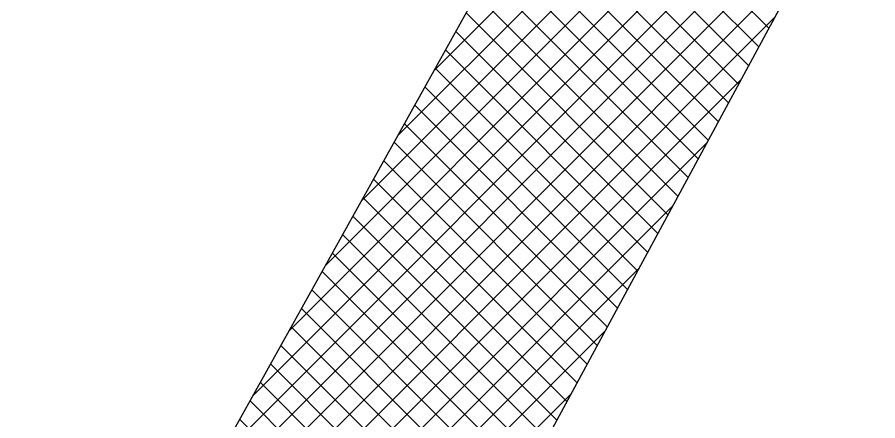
# Model space of a CAD drawing. Header units: metres. Extents: x 267365 to 277461, y 2088854 to 2108025.
# Drawn here: x 270895.9 to 271030.3, y 2092097.8 to 2092160.8 of the extents above; entities that cross this region are included whole.
import ezdxf

# ---------------------------------------------------------------- set-up
doc = ezdxf.new("R2010")
doc.units = ezdxf.units.M
doc.layers.add('HARBOUR', color=1, linetype='Continuous')

msp = doc.modelspace()

# ---------------------------------------------------------------- linework, layer by layer
at = {"layer": 'HARBOUR'}
for p, q in [((271103.31, 2092325.44), (270935.41, 2092015.16)), ((271103.31, 2092325.44), (270935.41, 2092015.16)), ((270895.88, 2092035.62), (271051.8, 2092315.44)), ((270895.88, 2092035.62), (271051.8, 2092315.44))]:
    msp.add_line(p, q, dxfattribs=at)
at = {"layer": 'HARBOUR', "linetype": 'Continuous'}
for p, q in [((270960.95, 2092152.41), (271067.12, 2092258.58)), ((270960.95, 2092152.41), (271067.12, 2092258.58)), ((270955.3, 2092142.26), (271061.83, 2092248.79)), ((270955.3, 2092142.26), (271061.83, 2092248.79)), ((270949.65, 2092132.12), (271056.53, 2092239.01)), ((270949.65, 2092132.12), (271056.53, 2092239.01)), ((270944, 2092121.98), (271051.24, 2092229.22)), ((270944, 2092121.98), (271051.24, 2092229.22)), ((270938.35, 2092111.84), (271045.94, 2092219.43)), ((270938.35, 2092111.84), (271045.94, 2092219.43)), ((270932.7, 2092101.7), (271040.65, 2092209.65)), ((270932.7, 2092101.7), (271040.65, 2092209.65)), ((270927.05, 2092091.56), (271035.35, 2092199.86)), ((270927.05, 2092091.56), (271035.35, 2092199.86)), ((270921.4, 2092081.42), (271030.06, 2092190.08)), ((270921.4, 2092081.42), (271030.06, 2092190.08)), ((271013.28, 2092159.08), (270982.07, 2092190.29)), ((271013.28, 2092159.08), (270982.07, 2092190.29)), ((271011.71, 2092156.16), (270980.46, 2092187.41)), ((271011.71, 2092156.16), (270980.46, 2092187.41)), ((271010.13, 2092153.25), (270978.85, 2092184.53)), ((271010.13, 2092153.25), (270978.85, 2092184.53)), ((271008.55, 2092150.34), (270977.25, 2092181.64)), ((271008.55, 2092150.34), (270977.25, 2092181.64)), ((270915.75, 2092071.28), (271024.76, 2092180.29)), ((270915.75, 2092071.28), (271024.76, 2092180.29)), ((271006.98, 2092147.42), (270975.64, 2092178.76)), ((271006.98, 2092147.42), (270975.64, 2092178.76)), ((271005.4, 2092144.51), (270974.03, 2092175.88)), ((271005.4, 2092144.51), (270974.03, 2092175.88)), ((271003.82, 2092141.59), (270972.43, 2092172.99)), ((271003.82, 2092141.59), (270972.43, 2092172.99)), ((270910.1, 2092061.14), (271019.47, 2092170.51)), ((270910.1, 2092061.14), (271019.47, 2092170.51)), ((271002.25, 2092138.68), (270970.82, 2092170.11)), ((271002.25, 2092138.68), (270970.82, 2092170.11)), ((271000.67, 2092135.77), (270969.21, 2092167.23)), ((271000.67, 2092135.77), (270969.21, 2092167.23)), ((270999.09, 2092132.85), (270967.61, 2092164.34)), ((270999.09, 2092132.85), (270967.61, 2092164.34)), ((270997.52, 2092129.94), (270966, 2092161.46)), ((270997.52, 2092129.94), (270966, 2092161.46)), ((270904.45, 2092051), (271014.17, 2092160.72)), ((270904.45, 2092051), (271014.17, 2092160.72)), ((270995.94, 2092127.03), (270964.39, 2092158.58)), ((270995.94, 2092127.03), (270964.39, 2092158.58)), ((270994.36, 2092124.11), (270962.79, 2092155.69)), ((270994.36, 2092124.11), (270962.79, 2092155.69)), ((270992.79, 2092121.2), (270961.18, 2092152.81)), ((270992.79, 2092121.2), (270961.18, 2092152.81)), ((270898.8, 2092040.86), (271008.88, 2092150.94)), ((270898.8, 2092040.86), (271008.88, 2092150.94)), ((270991.21, 2092118.29), (270959.57, 2092149.93)), ((270991.21, 2092118.29), (270959.57, 2092149.93)), ((270989.63, 2092115.37), (270957.97, 2092147.04)), ((270989.63, 2092115.37), (270957.97, 2092147.04)), ((270988.06, 2092112.46), (270956.36, 2092144.16)), ((270988.06, 2092112.46), (270956.36, 2092144.16)), ((270897.31, 2092034.88), (271003.58, 2092141.15)), ((270897.31, 2092034.88), (271003.58, 2092141.15)), ((270986.48, 2092109.55), (270954.75, 2092141.27)), ((270986.48, 2092109.55), (270954.75, 2092141.27)), ((270984.9, 2092106.63), (270953.15, 2092138.39)), ((270984.9, 2092106.63), (270953.15, 2092138.39)), ((270983.33, 2092103.72), (270951.54, 2092135.51)), ((270983.33, 2092103.72), (270951.54, 2092135.51)), ((270981.75, 2092100.81), (270949.93, 2092132.62)), ((270981.75, 2092100.81), (270949.93, 2092132.62)), ((270900.27, 2092033.35), (270998.29, 2092131.37)), ((270900.27, 2092033.35), (270998.29, 2092131.37)), ((270980.17, 2092097.89), (270948.33, 2092129.74)), ((270980.17, 2092097.89), (270948.33, 2092129.74)), ((270978.6, 2092094.98), (270946.72, 2092126.86)), ((270978.6, 2092094.98), (270946.72, 2092126.86)), ((270977.02, 2092092.06), (270945.11, 2092123.97)), ((270977.02, 2092092.06), (270945.11, 2092123.97)), ((270903.23, 2092031.81), (270992.99, 2092121.58)), ((270903.23, 2092031.81), (270992.99, 2092121.58)), ((270975.44, 2092089.15), (270943.51, 2092121.09)), ((270975.44, 2092089.15), (270943.51, 2092121.09)), ((270973.87, 2092086.24), (270941.9, 2092118.21)), ((270973.87, 2092086.24), (270941.9, 2092118.21)), ((270972.29, 2092083.32), (270940.29, 2092115.32)), ((270972.29, 2092083.32), (270940.29, 2092115.32)), ((270906.18, 2092030.28), (270987.7, 2092111.8)), ((270906.18, 2092030.28), (270987.7, 2092111.8)), ((270970.71, 2092080.41), (270938.69, 2092112.44)), ((270970.71, 2092080.41), (270938.69, 2092112.44)), ((270969.14, 2092077.5), (270937.08, 2092109.56)), ((270969.14, 2092077.5), (270937.08, 2092109.56)), ((270967.56, 2092074.58), (270935.47, 2092106.67)), ((270967.56, 2092074.58), (270935.47, 2092106.67)), ((270965.98, 2092071.67), (270933.86, 2092103.79)), ((270965.98, 2092071.67), (270933.86, 2092103.79)), ((270909.14, 2092028.75), (270982.4, 2092102.01)), ((270909.14, 2092028.75), (270982.4, 2092102.01)), ((270964.41, 2092068.76), (270932.26, 2092100.91)), ((270964.41, 2092068.76), (270932.26, 2092100.91)), ((270962.83, 2092065.84), (270930.65, 2092098.02)), ((270962.83, 2092065.84), (270930.65, 2092098.02))]:
    msp.add_line(p, q, dxfattribs=at)

doc.saveas('drawing.dxf')
